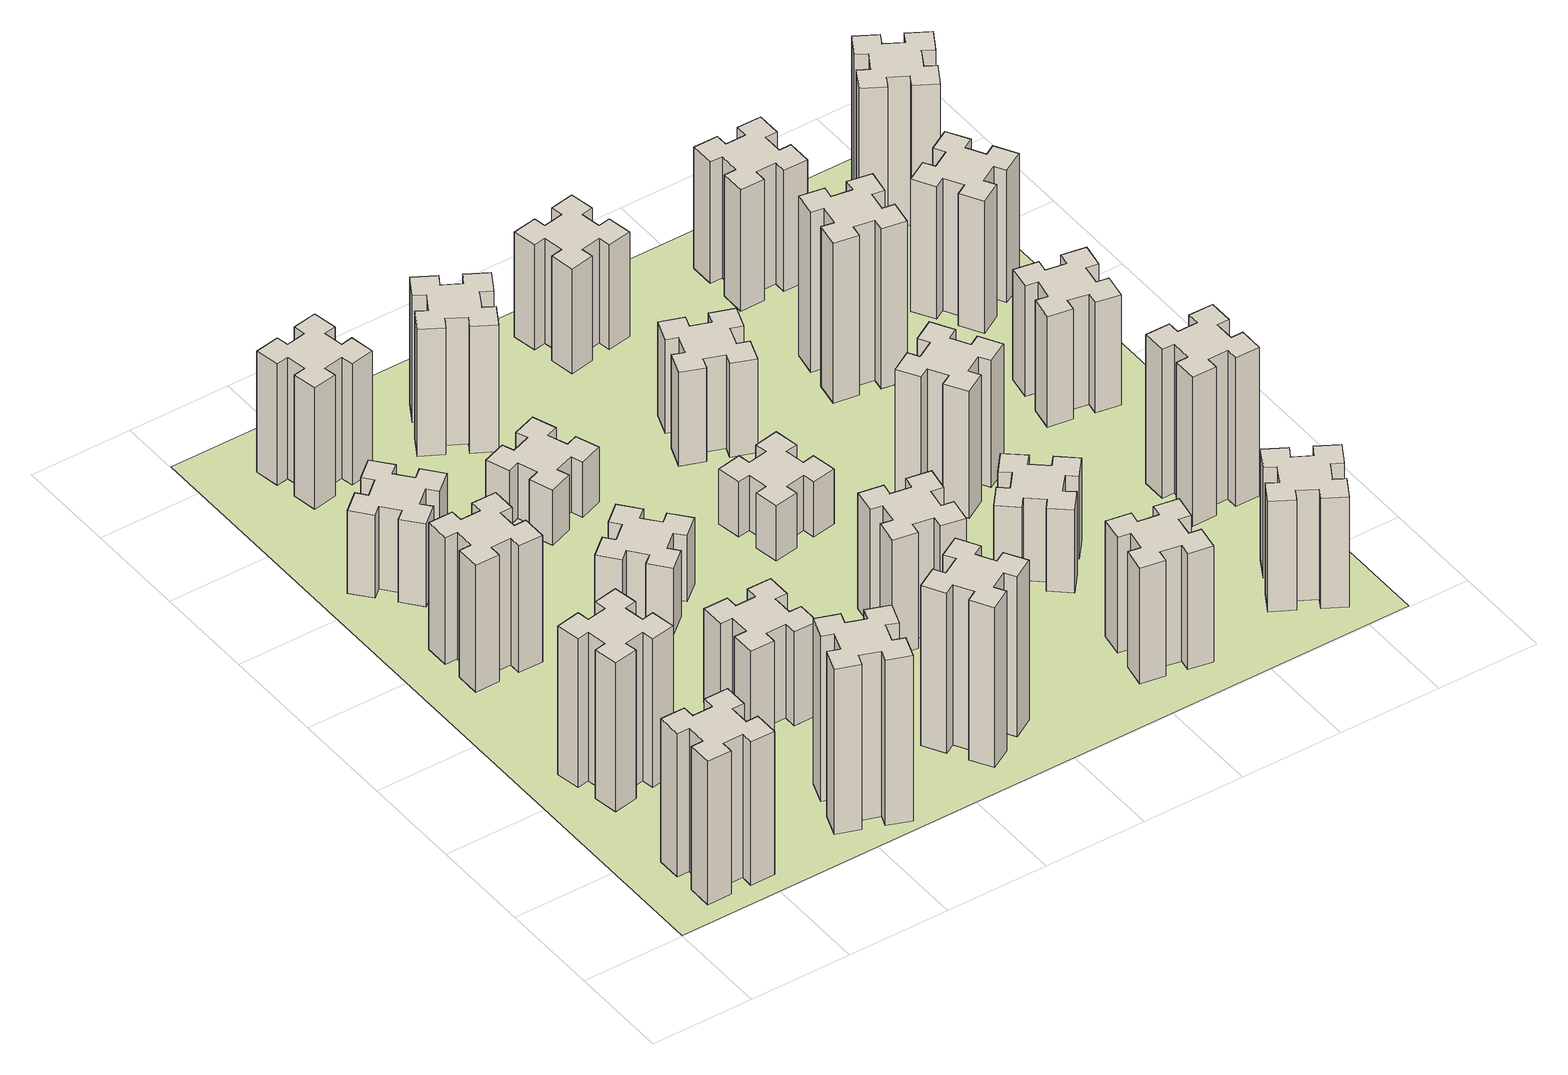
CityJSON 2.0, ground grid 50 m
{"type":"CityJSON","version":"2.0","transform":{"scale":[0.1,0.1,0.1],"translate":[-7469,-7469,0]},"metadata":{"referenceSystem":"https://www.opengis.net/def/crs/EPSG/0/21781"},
"CityObjects":{
"building1":{"type":"Building","attributes":{"class":"1000","function":"1000","usage":"1000","yearOfConstruction":2016,"roofType":"1000","measuredHeight":78,"storeysAboveGround":30,"storeysBelowGround":0},"geometry":[{"type":"Solid","lod":"1","boundaries":[[[[0,1,2,3,4,5,6,7,8,9,10,11,12,13,14,15,16,17,18,19]],[[17,16,20,21]],[[16,15,22,20]],[[15,14,23,22]],[[14,13,24,23]],[[13,12,25,24]],[[12,11,26,25]],[[11,10,27,26]],[[10,9,28,27]],[[9,8,29,28]],[[8,7,30,29]],[[7,6,31,30]],[[6,5,32,31]],[[5,4,33,32]],[[4,3,34,33]],[[3,2,35,34]],[[2,1,36,35]],[[1,0,37,36]],[[0,19,38,37]],[[19,18,39,38]],[[18,17,21,39]],[[24,25,26,27,28,29,30,31,32,33,34,35,36,37,38,39,21,20,22,23]]]]}]},
"building2":{"type":"Building","attributes":{"class":"1000","function":"1000","usage":"1000","yearOfConstruction":2016,"roofType":"1000","measuredHeight":81,"storeysAboveGround":30,"storeysBelowGround":0},"geometry":[{"type":"Solid","lod":"1","boundaries":[[[[40,41,42,43,44,45,46,47,48,49,50,51,52,53,54,55,56,57,58,59]],[[57,56,60,61]],[[56,55,62,60]],[[55,54,63,62]],[[54,53,64,63]],[[53,52,65,64]],[[52,51,66,65]],[[51,50,67,66]],[[50,49,68,67]],[[49,48,69,68]],[[48,47,70,69]],[[47,46,71,70]],[[46,45,72,71]],[[45,44,73,72]],[[44,43,74,73]],[[43,42,75,74]],[[42,41,76,75]],[[41,40,77,76]],[[40,59,78,77]],[[59,58,79,78]],[[58,57,61,79]],[[64,65,66,67,68,69,70,71,72,73,74,75,76,77,78,79,61,60,62,63]]]]}]},
"building3":{"type":"Building","attributes":{"class":"1000","function":"1000","usage":"1000","yearOfConstruction":2016,"roofType":"1000","measuredHeight":69,"storeysAboveGround":30,"storeysBelowGround":0},"geometry":[{"type":"Solid","lod":"1","boundaries":[[[[80,81,82,83,84,85,86,87,88,89,90,91,92,93,94,95,96,97,98,99]],[[97,96,100,101]],[[96,95,102,100]],[[95,94,103,102]],[[94,93,104,103]],[[93,92,105,104]],[[92,91,106,105]],[[91,90,107,106]],[[90,89,108,107]],[[89,88,109,108]],[[88,87,110,109]],[[87,86,111,110]],[[86,85,112,111]],[[85,84,113,112]],[[84,83,114,113]],[[83,82,115,114]],[[82,81,116,115]],[[81,80,117,116]],[[80,99,118,117]],[[99,98,119,118]],[[98,97,101,119]],[[104,105,106,107,108,109,110,111,112,113,114,115,116,117,118,119,101,100,102,103]]]]}]},
"building4":{"type":"Building","attributes":{"class":"1000","function":"1000","usage":"1000","yearOfConstruction":2016,"roofType":"1000","measuredHeight":45,"storeysAboveGround":30,"storeysBelowGround":0},"geometry":[{"type":"Solid","lod":"1","boundaries":[[[[120,121,122,123,124,125,126,127,128,129,130,131,132,133,134,135,136,137,138,139]],[[137,136,140,141]],[[136,135,142,140]],[[135,134,143,142]],[[134,133,144,143]],[[133,132,145,144]],[[132,131,146,145]],[[131,130,147,146]],[[130,129,148,147]],[[129,128,149,148]],[[128,127,150,149]],[[127,126,151,150]],[[126,125,152,151]],[[125,124,153,152]],[[124,123,154,153]],[[123,122,155,154]],[[122,121,156,155]],[[121,120,157,156]],[[120,139,158,157]],[[139,138,159,158]],[[138,137,141,159]],[[144,145,146,147,148,149,150,151,152,153,154,155,156,157,158,159,141,140,142,143]]]]}]},
"building5":{"type":"Building","attributes":{"class":"1000","function":"1000","usage":"1000","yearOfConstruction":2016,"roofType":"1000","measuredHeight":90,"storeysAboveGround":30,"storeysBelowGround":0},"geometry":[{"type":"Solid","lod":"1","boundaries":[[[[160,161,162,163,164,165,166,167,168,169,170,171,172,173,174,175,176,177,178,179]],[[177,176,180,181]],[[176,175,182,180]],[[175,174,183,182]],[[174,173,184,183]],[[173,172,185,184]],[[172,171,186,185]],[[171,170,187,186]],[[170,169,188,187]],[[169,168,189,188]],[[168,167,190,189]],[[167,166,191,190]],[[166,165,192,191]],[[165,164,193,192]],[[164,163,194,193]],[[163,162,195,194]],[[162,161,196,195]],[[161,160,197,196]],[[160,179,198,197]],[[179,178,199,198]],[[178,177,181,199]],[[184,185,186,187,188,189,190,191,192,193,194,195,196,197,198,199,181,180,182,183]]]]}]},
"building6":{"type":"Building","attributes":{"class":"1000","function":"1000","usage":"1000","yearOfConstruction":2016,"roofType":"1000","measuredHeight":51,"storeysAboveGround":30,"storeysBelowGround":0},"geometry":[{"type":"Solid","lod":"1","boundaries":[[[[200,201,202,203,204,205,206,207,208,209,210,211,212,213,214,215,216,217,218,219]],[[217,216,220,221]],[[216,215,222,220]],[[215,214,223,222]],[[214,213,224,223]],[[213,212,225,224]],[[212,211,226,225]],[[211,210,227,226]],[[210,209,228,227]],[[209,208,229,228]],[[208,207,230,229]],[[207,206,231,230]],[[206,205,232,231]],[[205,204,233,232]],[[204,203,234,233]],[[203,202,235,234]],[[202,201,236,235]],[[201,200,237,236]],[[200,219,238,237]],[[219,218,239,238]],[[218,217,221,239]],[[224,225,226,227,228,229,230,231,232,233,234,235,236,237,238,239,221,220,222,223]]]]}]},
"building7":{"type":"Building","attributes":{"class":"1000","function":"1000","usage":"1000","yearOfConstruction":2016,"roofType":"1000","measuredHeight":66,"storeysAboveGround":30,"storeysBelowGround":0},"geometry":[{"type":"Solid","lod":"1","boundaries":[[[[240,241,242,243,244,245,246,247,248,249,250,251,252,253,254,255,256,257,258,259]],[[257,256,260,261]],[[256,255,262,260]],[[255,254,263,262]],[[254,253,264,263]],[[253,252,265,264]],[[252,251,266,265]],[[251,250,267,266]],[[250,249,268,267]],[[249,248,269,268]],[[248,247,270,269]],[[247,246,271,270]],[[246,245,272,271]],[[245,244,273,272]],[[244,243,274,273]],[[243,242,275,274]],[[242,241,276,275]],[[241,240,277,276]],[[240,259,278,277]],[[259,258,279,278]],[[258,257,261,279]],[[264,265,266,267,268,269,270,271,272,273,274,275,276,277,278,279,261,260,262,263]]]]}]},
"building8":{"type":"Building","attributes":{"class":"1000","function":"1000","usage":"1000","yearOfConstruction":2016,"roofType":"1000","measuredHeight":36,"storeysAboveGround":30,"storeysBelowGround":0},"geometry":[{"type":"Solid","lod":"1","boundaries":[[[[280,281,282,283,284,285,286,287,288,289,290,291,292,293,294,295,296,297,298,299]],[[297,296,300,301]],[[296,295,302,300]],[[295,294,303,302]],[[294,293,304,303]],[[293,292,305,304]],[[292,291,306,305]],[[291,290,307,306]],[[290,289,308,307]],[[289,288,309,308]],[[288,287,310,309]],[[287,286,311,310]],[[286,285,312,311]],[[285,284,313,312]],[[284,283,314,313]],[[283,282,315,314]],[[282,281,316,315]],[[281,280,317,316]],[[280,299,318,317]],[[299,298,319,318]],[[298,297,301,319]],[[304,305,306,307,308,309,310,311,312,313,314,315,316,317,318,319,301,300,302,303]]]]}]},
"building9":{"type":"Building","attributes":{"class":"1000","function":"1000","usage":"1000","yearOfConstruction":2016,"roofType":"1000","measuredHeight":87,"storeysAboveGround":30,"storeysBelowGround":0},"geometry":[{"type":"Solid","lod":"1","boundaries":[[[[320,321,322,323,324,325,326,327,328,329,330,331,332,333,334,335,336,337,338,339]],[[337,336,340,341]],[[336,335,342,340]],[[335,334,343,342]],[[334,333,344,343]],[[333,332,345,344]],[[332,331,346,345]],[[331,330,347,346]],[[330,329,348,347]],[[329,328,349,348]],[[328,327,350,349]],[[327,326,351,350]],[[326,325,352,351]],[[325,324,353,352]],[[324,323,354,353]],[[323,322,355,354]],[[322,321,356,355]],[[321,320,357,356]],[[320,339,358,357]],[[339,338,359,358]],[[338,337,341,359]],[[344,345,346,347,348,349,350,351,352,353,354,355,356,357,358,359,341,340,342,343]]]]}]},
"building10":{"type":"Building","attributes":{"class":"1000","function":"1000","usage":"1000","yearOfConstruction":2016,"roofType":"1000","measuredHeight":30,"storeysAboveGround":30,"storeysBelowGround":0},"geometry":[{"type":"Solid","lod":"1","boundaries":[[[[360,361,362,363,364,365,366,367,368,369,370,371,372,373,374,375,376,377,378,379]],[[377,376,380,381]],[[376,375,382,380]],[[375,374,383,382]],[[374,373,384,383]],[[373,372,385,384]],[[372,371,386,385]],[[371,370,387,386]],[[370,369,388,387]],[[369,368,389,388]],[[368,367,390,389]],[[367,366,391,390]],[[366,365,392,391]],[[365,364,393,392]],[[364,363,394,393]],[[363,362,395,394]],[[362,361,396,395]],[[361,360,397,396]],[[360,379,398,397]],[[379,378,399,398]],[[378,377,381,399]],[[384,385,386,387,388,389,390,391,392,393,394,395,396,397,398,399,381,380,382,383]]]]}]},
"building11":{"type":"Building","attributes":{"class":"1000","function":"1000","usage":"1000","yearOfConstruction":2016,"roofType":"1000","measuredHeight":69,"storeysAboveGround":30,"storeysBelowGround":0},"geometry":[{"type":"Solid","lod":"1","boundaries":[[[[400,401,402,403,404,405,406,407,408,409,410,411,412,413,414,415,416,417,418,419]],[[417,416,420,421]],[[416,415,422,420]],[[415,414,423,422]],[[414,413,424,423]],[[413,412,425,424]],[[412,411,426,425]],[[411,410,427,426]],[[410,409,428,427]],[[409,408,429,428]],[[408,407,430,429]],[[407,406,431,430]],[[406,405,432,431]],[[405,404,433,432]],[[404,403,434,433]],[[403,402,435,434]],[[402,401,436,435]],[[401,400,437,436]],[[400,419,438,437]],[[419,418,439,438]],[[418,417,421,439]],[[424,425,426,427,428,429,430,431,432,433,434,435,436,437,438,439,421,420,422,423]]]]}]},
"building12":{"type":"Building","attributes":{"class":"1000","function":"1000","usage":"1000","yearOfConstruction":2016,"roofType":"1000","measuredHeight":63,"storeysAboveGround":30,"storeysBelowGround":0},"geometry":[{"type":"Solid","lod":"1","boundaries":[[[[440,441,442,443,444,445,446,447,448,449,450,451,452,453,454,455,456,457,458,459]],[[457,456,460,461]],[[456,455,462,460]],[[455,454,463,462]],[[454,453,464,463]],[[453,452,465,464]],[[452,451,466,465]],[[451,450,467,466]],[[450,449,468,467]],[[449,448,469,468]],[[448,447,470,469]],[[447,446,471,470]],[[446,445,472,471]],[[445,444,473,472]],[[444,443,474,473]],[[443,442,475,474]],[[442,441,476,475]],[[441,440,477,476]],[[440,459,478,477]],[[459,458,479,478]],[[458,457,461,479]],[[464,465,466,467,468,469,470,471,472,473,474,475,476,477,478,479,461,460,462,463]]]]}]},
"building13":{"type":"Building","attributes":{"class":"1000","function":"1000","usage":"1000","yearOfConstruction":2016,"roofType":"1000","measuredHeight":30,"storeysAboveGround":30,"storeysBelowGround":0},"geometry":[{"type":"Solid","lod":"1","boundaries":[[[[480,481,482,483,484,485,486,487,488,489,490,491,492,493,494,495,496,497,498,499]],[[497,496,500,501]],[[496,495,502,500]],[[495,494,503,502]],[[494,493,504,503]],[[493,492,505,504]],[[492,491,506,505]],[[491,490,507,506]],[[490,489,508,507]],[[489,488,509,508]],[[488,487,510,509]],[[487,486,511,510]],[[486,485,512,511]],[[485,484,513,512]],[[484,483,514,513]],[[483,482,515,514]],[[482,481,516,515]],[[481,480,517,516]],[[480,499,518,517]],[[499,498,519,518]],[[498,497,501,519]],[[504,505,506,507,508,509,510,511,512,513,514,515,516,517,518,519,501,500,502,503]]]]}]},
"building14":{"type":"Building","attributes":{"class":"1000","function":"1000","usage":"1000","yearOfConstruction":2016,"roofType":"1000","measuredHeight":51,"storeysAboveGround":30,"storeysBelowGround":0},"geometry":[{"type":"Solid","lod":"1","boundaries":[[[[520,521,522,523,524,525,526,527,528,529,530,531,532,533,534,535,536,537,538,539]],[[537,536,540,541]],[[536,535,542,540]],[[535,534,543,542]],[[534,533,544,543]],[[533,532,545,544]],[[532,531,546,545]],[[531,530,547,546]],[[530,529,548,547]],[[529,528,549,548]],[[528,527,550,549]],[[527,526,551,550]],[[526,525,552,551]],[[525,524,553,552]],[[524,523,554,553]],[[523,522,555,554]],[[522,521,556,555]],[[521,520,557,556]],[[520,539,558,557]],[[539,538,559,558]],[[538,537,541,559]],[[544,545,546,547,548,549,550,551,552,553,554,555,556,557,558,559,541,540,542,543]]]]}]},
"building15":{"type":"Building","attributes":{"class":"1000","function":"1000","usage":"1000","yearOfConstruction":2016,"roofType":"1000","measuredHeight":63,"storeysAboveGround":30,"storeysBelowGround":0},"geometry":[{"type":"Solid","lod":"1","boundaries":[[[[560,561,562,563,564,565,566,567,568,569,570,571,572,573,574,575,576,577,578,579]],[[577,576,580,581]],[[576,575,582,580]],[[575,574,583,582]],[[574,573,584,583]],[[573,572,585,584]],[[572,571,586,585]],[[571,570,587,586]],[[570,569,588,587]],[[569,568,589,588]],[[568,567,590,589]],[[567,566,591,590]],[[566,565,592,591]],[[565,564,593,592]],[[564,563,594,593]],[[563,562,595,594]],[[562,561,596,595]],[[561,560,597,596]],[[560,579,598,597]],[[579,578,599,598]],[[578,577,581,599]],[[584,585,586,587,588,589,590,591,592,593,594,595,596,597,598,599,581,580,582,583]]]]}]},
"building16":{"type":"Building","attributes":{"class":"1000","function":"1000","usage":"1000","yearOfConstruction":2016,"roofType":"1000","measuredHeight":57,"storeysAboveGround":30,"storeysBelowGround":0},"geometry":[{"type":"Solid","lod":"1","boundaries":[[[[600,601,602,603,604,605,606,607,608,609,610,611,612,613,614,615,616,617,618,619]],[[617,616,620,621]],[[616,615,622,620]],[[615,614,623,622]],[[614,613,624,623]],[[613,612,625,624]],[[612,611,626,625]],[[611,610,627,626]],[[610,609,628,627]],[[609,608,629,628]],[[608,607,630,629]],[[607,606,631,630]],[[606,605,632,631]],[[605,604,633,632]],[[604,603,634,633]],[[603,602,635,634]],[[602,601,636,635]],[[601,600,637,636]],[[600,619,638,637]],[[619,618,639,638]],[[618,617,621,639]],[[624,625,626,627,628,629,630,631,632,633,634,635,636,637,638,639,621,620,622,623]]]]}]},
"building17":{"type":"Building","attributes":{"class":"1000","function":"1000","usage":"1000","yearOfConstruction":2016,"roofType":"1000","measuredHeight":45,"storeysAboveGround":30,"storeysBelowGround":0},"geometry":[{"type":"Solid","lod":"1","boundaries":[[[[640,641,642,643,644,645,646,647,648,649,650,651,652,653,654,655,656,657,658,659]],[[657,656,660,661]],[[656,655,662,660]],[[655,654,663,662]],[[654,653,664,663]],[[653,652,665,664]],[[652,651,666,665]],[[651,650,667,666]],[[650,649,668,667]],[[649,648,669,668]],[[648,647,670,669]],[[647,646,671,670]],[[646,645,672,671]],[[645,644,673,672]],[[644,643,674,673]],[[643,642,675,674]],[[642,641,676,675]],[[641,640,677,676]],[[640,659,678,677]],[[659,658,679,678]],[[658,657,661,679]],[[664,665,666,667,668,669,670,671,672,673,674,675,676,677,678,679,661,660,662,663]]]]}]},
"building18":{"type":"Building","attributes":{"class":"1000","function":"1000","usage":"1000","yearOfConstruction":2016,"roofType":"1000","measuredHeight":69,"storeysAboveGround":30,"storeysBelowGround":0},"geometry":[{"type":"Solid","lod":"1","boundaries":[[[[680,681,682,683,684,685,686,687,688,689,690,691,692,693,694,695,696,697,698,699]],[[697,696,700,701]],[[696,695,702,700]],[[695,694,703,702]],[[694,693,704,703]],[[693,692,705,704]],[[692,691,706,705]],[[691,690,707,706]],[[690,689,708,707]],[[689,688,709,708]],[[688,687,710,709]],[[687,686,711,710]],[[686,685,712,711]],[[685,684,713,712]],[[684,683,714,713]],[[683,682,715,714]],[[682,681,716,715]],[[681,680,717,716]],[[680,699,718,717]],[[699,698,719,718]],[[698,697,701,719]],[[704,705,706,707,708,709,710,711,712,713,714,715,716,717,718,719,701,700,702,703]]]]}]},
"building19":{"type":"Building","attributes":{"class":"1000","function":"1000","usage":"1000","yearOfConstruction":2016,"roofType":"1000","measuredHeight":87,"storeysAboveGround":30,"storeysBelowGround":0},"geometry":[{"type":"Solid","lod":"1","boundaries":[[[[720,721,722,723,724,725,726,727,728,729,730,731,732,733,734,735,736,737,738,739]],[[737,736,740,741]],[[736,735,742,740]],[[735,734,743,742]],[[734,733,744,743]],[[733,732,745,744]],[[732,731,746,745]],[[731,730,747,746]],[[730,729,748,747]],[[729,728,749,748]],[[728,727,750,749]],[[727,726,751,750]],[[726,725,752,751]],[[725,724,753,752]],[[724,723,754,753]],[[723,722,755,754]],[[722,721,756,755]],[[721,720,757,756]],[[720,739,758,757]],[[739,738,759,758]],[[738,737,741,759]],[[744,745,746,747,748,749,750,751,752,753,754,755,756,757,758,759,741,740,742,743]]]]}]},
"building20":{"type":"Building","attributes":{"class":"1000","function":"1000","usage":"1000","yearOfConstruction":2016,"roofType":"1000","measuredHeight":60,"storeysAboveGround":30,"storeysBelowGround":0},"geometry":[{"type":"Solid","lod":"1","boundaries":[[[[760,761,762,763,764,765,766,767,768,769,770,771,772,773,774,775,776,777,778,779]],[[777,776,780,781]],[[776,775,782,780]],[[775,774,783,782]],[[774,773,784,783]],[[773,772,785,784]],[[772,771,786,785]],[[771,770,787,786]],[[770,769,788,787]],[[769,768,789,788]],[[768,767,790,789]],[[767,766,791,790]],[[766,765,792,791]],[[765,764,793,792]],[[764,763,794,793]],[[763,762,795,794]],[[762,761,796,795]],[[761,760,797,796]],[[760,779,798,797]],[[779,778,799,798]],[[778,777,781,799]],[[784,785,786,787,788,789,790,791,792,793,794,795,796,797,798,799,781,780,782,783]]]]}]},
"building21":{"type":"Building","attributes":{"class":"1000","function":"1000","usage":"1000","yearOfConstruction":2016,"roofType":"1000","measuredHeight":66,"storeysAboveGround":30,"storeysBelowGround":0},"geometry":[{"type":"Solid","lod":"1","boundaries":[[[[800,801,802,803,804,805,806,807,808,809,810,811,812,813,814,815,816,817,818,819]],[[817,816,820,821]],[[816,815,822,820]],[[815,814,823,822]],[[814,813,824,823]],[[813,812,825,824]],[[812,811,826,825]],[[811,810,827,826]],[[810,809,828,827]],[[809,808,829,828]],[[808,807,830,829]],[[807,806,831,830]],[[806,805,832,831]],[[805,804,833,832]],[[804,803,834,833]],[[803,802,835,834]],[[802,801,836,835]],[[801,800,837,836]],[[800,819,838,837]],[[819,818,839,838]],[[818,817,821,839]],[[824,825,826,827,828,829,830,831,832,833,834,835,836,837,838,839,821,820,822,823]]]]}]},
"building22":{"type":"Building","attributes":{"class":"1000","function":"1000","usage":"1000","yearOfConstruction":2016,"roofType":"1000","measuredHeight":81,"storeysAboveGround":30,"storeysBelowGround":0},"geometry":[{"type":"Solid","lod":"1","boundaries":[[[[840,841,842,843,844,845,846,847,848,849,850,851,852,853,854,855,856,857,858,859]],[[857,856,860,861]],[[856,855,862,860]],[[855,854,863,862]],[[854,853,864,863]],[[853,852,865,864]],[[852,851,866,865]],[[851,850,867,866]],[[850,849,868,867]],[[849,848,869,868]],[[848,847,870,869]],[[847,846,871,870]],[[846,845,872,871]],[[845,844,873,872]],[[844,843,874,873]],[[843,842,875,874]],[[842,841,876,875]],[[841,840,877,876]],[[840,859,878,877]],[[859,858,879,878]],[[858,857,861,879]],[[864,865,866,867,868,869,870,871,872,873,874,875,876,877,878,879,861,860,862,863]]]]}]},
"building23":{"type":"Building","attributes":{"class":"1000","function":"1000","usage":"1000","yearOfConstruction":2016,"roofType":"1000","measuredHeight":60,"storeysAboveGround":30,"storeysBelowGround":0},"geometry":[{"type":"Solid","lod":"1","boundaries":[[[[880,881,882,883,884,885,886,887,888,889,890,891,892,893,894,895,896,897,898,899]],[[897,896,900,901]],[[896,895,902,900]],[[895,894,903,902]],[[894,893,904,903]],[[893,892,905,904]],[[892,891,906,905]],[[891,890,907,906]],[[890,889,908,907]],[[889,888,909,908]],[[888,887,910,909]],[[887,886,911,910]],[[886,885,912,911]],[[885,884,913,912]],[[884,883,914,913]],[[883,882,915,914]],[[882,881,916,915]],[[881,880,917,916]],[[880,899,918,917]],[[899,898,919,918]],[[898,897,901,919]],[[904,905,906,907,908,909,910,911,912,913,914,915,916,917,918,919,901,900,902,903]]]]}]},
"building24":{"type":"Building","attributes":{"class":"1000","function":"1000","usage":"1000","yearOfConstruction":2016,"roofType":"1000","measuredHeight":72,"storeysAboveGround":30,"storeysBelowGround":0},"geometry":[{"type":"Solid","lod":"1","boundaries":[[[[920,921,922,923,924,925,926,927,928,929,930,931,932,933,934,935,936,937,938,939]],[[937,936,940,941]],[[936,935,942,940]],[[935,934,943,942]],[[934,933,944,943]],[[933,932,945,944]],[[932,931,946,945]],[[931,930,947,946]],[[930,929,948,947]],[[929,928,949,948]],[[928,927,950,949]],[[927,926,951,950]],[[926,925,952,951]],[[925,924,953,952]],[[924,923,954,953]],[[923,922,955,954]],[[922,921,956,955]],[[921,920,957,956]],[[920,939,958,957]],[[939,938,959,958]],[[938,937,941,959]],[[944,945,946,947,948,949,950,951,952,953,954,955,956,957,958,959,941,940,942,943]]]]}]},
"building25":{"type":"Building","attributes":{"class":"1000","function":"1000","usage":"1000","yearOfConstruction":2016,"roofType":"1000","measuredHeight":81,"storeysAboveGround":30,"storeysBelowGround":0},"geometry":[{"type":"Solid","lod":"1","boundaries":[[[[960,961,962,963,964,965,966,967,968,969,970,971,972,973,974,975,976,977,978,979]],[[977,976,980,981]],[[976,975,982,980]],[[975,974,983,982]],[[974,973,984,983]],[[973,972,985,984]],[[972,971,986,985]],[[971,970,987,986]],[[970,969,988,987]],[[969,968,989,988]],[[968,967,990,989]],[[967,966,991,990]],[[966,965,992,991]],[[965,964,993,992]],[[964,963,994,993]],[[963,962,995,994]],[[962,961,996,995]],[[961,960,997,996]],[[960,979,998,997]],[[979,978,999,998]],[[978,977,981,999]],[[984,985,986,987,988,989,990,991,992,993,994,995,996,997,998,999,981,980,982,983]]]]}]},
"landuse1":{"type":"LandUse","attributes":{"name":"plot1","function":"1010"},"geometry":[{"type":"MultiSurface","lod":"1","boundaries":[[[1000,1001,1002,1003]]]}]}
},
"vertices":[
[265,325,0],[265,225,0],[205,225,0],[205,105,0],[325,105,0],[325,165,0],[425,165,0],[425,105,0],[545,105,0],[545,225,0],[485,225,0],[485,325,0],[545,325,0],[545,445,0],[425,445,0],[425,385,0],[325,385,0],[325,445,0],[205,445,0],[205,325,0],[325,385,780],[325,445,780],[425,385,780],[425,445,780],[545,445,780],[545,325,780],[485,325,780],[485,225,780],[545,225,780],[545,105,780],[425,105,780],[425,165,780],[325,165,780],[325,105,780],[205,105,780],[205,225,780],[265,225,780],[265,325,780],[205,325,780],[205,445,780],
[405,1132,0],[307,1115,0],[297,1174,0],[178,1153,0],[199,1035,0],[258,1045,0],[276,947,0],[217,937,0],[237,818,0],[356,839,0],[345,898,0],[444,916,0],[454,857,0],[572,877,0],[551,996,0],[492,985,0],[475,1084,0],[534,1094,0],[513,1212,0],[395,1191,0],[475,1084,810],[534,1094,810],[492,985,810],[551,996,810],[572,877,810],[454,857,810],[444,916,810],[345,898,810],[356,839,810],[237,818,810],[217,937,810],[276,947,810],[258,1045,810],[199,1035,810],[178,1153,810],[297,1174,810],[307,1115,810],[405,1132,810],[395,1191,810],[513,1212,810],
[425,2065,0],[325,2065,0],[325,2125,0],[205,2125,0],[205,2005,0],[265,2005,0],[265,1905,0],[205,1905,0],[205,1785,0],[325,1785,0],[325,1845,0],[425,1845,0],[425,1785,0],[545,1785,0],[545,1905,0],[485,1905,0],[485,2005,0],[545,2005,0],[545,2125,0],[425,2125,0],[485,2005,690],[545,2005,690],[485,1905,690],[545,1905,690],[545,1785,690],[425,1785,690],[425,1845,690],[325,1845,690],[325,1785,690],[205,1785,690],[205,1905,690],[265,1905,690],[265,2005,690],[205,2005,690],[205,2125,690],[325,2125,690],[325,2065,690],[425,2065,690],[425,2125,690],[545,2125,690],
[492,2628,0],[427,2704,0],[473,2743,0],[396,2835,0],[304,2758,0],[343,2712,0],[266,2647,0],[228,2693,0],[136,2616,0],[213,2524,0],[259,2563,0],[323,2486,0],[277,2448,0],[354,2356,0],[446,2433,0],[408,2479,0],[484,2543,0],[523,2497,0],[615,2574,0],[538,2666,0],[484,2543,450],[523,2497,450],[408,2479,450],[446,2433,450],[354,2356,450],[277,2448,450],[323,2486,450],[259,2563,450],[213,2524,450],[136,2616,450],[228,2693,450],[266,2647,450],[343,2712,450],[304,2758,450],[396,2835,450],[473,2743,450],[427,2704,450],[492,2628,450],[538,2666,450],[615,2574,450],
[1029,360,0],[995,266,0],[939,287,0],[897,174,0],[1010,133,0],[1031,189,0],[1125,155,0],[1104,99,0],[1217,57,0],[1258,170,0],[1202,191,0],[1236,285,0],[1292,264,0],[1333,377,0],[1220,418,0],[1200,362,0],[1106,396,0],[1127,452,0],[1014,493,0],[973,380,0],[1106,396,900],[1127,452,900],[1200,362,900],[1220,418,900],[1333,377,900],[1292,264,900],[1236,285,900],[1202,191,900],[1258,170,900],[1217,57,900],[1104,99,900],[1125,155,900],[1031,189,900],[1010,133,900],[897,174,900],[939,287,900],[995,266,900],[1029,360,900],[973,380,900],[1014,493,900],
[1165,1125,0],[1065,1125,0],[1065,1185,0],[945,1185,0],[945,1065,0],[1005,1065,0],[1005,965,0],[945,965,0],[945,845,0],[1065,845,0],[1065,905,0],[1165,905,0],[1165,845,0],[1285,845,0],[1285,965,0],[1225,965,0],[1225,1065,0],[1285,1065,0],[1285,1185,0],[1165,1185,0],[1225,1065,510],[1285,1065,510],[1225,965,510],[1285,965,510],[1285,845,510],[1165,845,510],[1165,905,510],[1065,905,510],[1065,845,510],[945,845,510],[945,965,510],[1005,965,510],[1005,1065,510],[945,1065,510],[945,1185,510],[1065,1185,510],[1065,1125,510],[1165,1125,510],[1165,1185,510],[1285,1185,510],
[592,3305,0],[575,3404,0],[634,3414,0],[613,3532,0],[495,3511,0],[505,3452,0],[407,3435,0],[397,3494,0],[278,3473,0],[299,3355,0],[358,3365,0],[376,3267,0],[317,3257,0],[337,3138,0],[456,3159,0],[445,3218,0],[544,3236,0],[554,3177,0],[672,3197,0],[651,3316,0],[544,3236,660],[554,3177,660],[445,3218,660],[456,3159,660],[337,3138,660],[317,3257,660],[376,3267,660],[358,3365,660],[299,3355,660],[278,3473,660],[397,3494,660],[407,3435,660],[505,3452,660],[495,3511,660],[613,3532,660],[634,3414,660],[575,3404,660],[592,3305,660],[651,3316,660],[672,3197,660],
[1083,1972,0],[1006,1907,0],[968,1953,0],[876,1876,0],[953,1784,0],[999,1823,0],[1063,1746,0],[1017,1708,0],[1094,1616,0],[1186,1693,0],[1148,1739,0],[1224,1803,0],[1263,1757,0],[1355,1834,0],[1278,1926,0],[1232,1888,0],[1167,1964,0],[1213,2003,0],[1136,2095,0],[1044,2018,0],[1167,1964,360],[1213,2003,360],[1232,1888,360],[1278,1926,360],[1355,1834,360],[1263,1757,360],[1224,1803,360],[1148,1739,360],[1186,1693,360],[1094,1616,360],[1017,1708,360],[1063,1746,360],[999,1823,360],[953,1784,360],[876,1876,360],[968,1953,360],[1006,1907,360],[1083,1972,360],[1044,2018,360],[1136,2095,360],
[1744,496,0],[1657,446,0],[1627,498,0],[1523,438,0],[1583,334,0],[1635,364,0],[1685,277,0],[1633,247,0],[1693,143,0],[1797,203,0],[1767,255,0],[1854,305,0],[1884,253,0],[1988,313,0],[1928,417,0],[1876,387,0],[1826,474,0],[1878,504,0],[1818,608,0],[1714,548,0],[1826,474,870],[1878,504,870],[1876,387,870],[1928,417,870],[1988,313,870],[1884,253,870],[1854,305,870],[1767,255,870],[1797,203,870],[1693,143,870],[1633,247,870],[1685,277,870],[1635,364,870],[1583,334,870],[1523,438,870],[1627,498,870],[1657,446,870],[1744,496,870],[1714,548,870],[1818,608,870],
[1106,2475,0],[1200,2509,0],[1220,2453,0],[1333,2494,0],[1292,2607,0],[1236,2586,0],[1202,2680,0],[1258,2700,0],[1217,2813,0],[1104,2772,0],[1125,2716,0],[1031,2682,0],[1010,2738,0],[897,2697,0],[939,2584,0],[995,2605,0],[1029,2511,0],[973,2490,0],[1014,2377,0],[1127,2419,0],[1029,2511,300],[973,2490,300],[995,2605,300],[939,2584,300],[897,2697,300],[1010,2738,300],[1031,2682,300],[1125,2716,300],[1104,2772,300],[1217,2813,300],[1258,2700,300],[1202,2680,300],[1236,2586,300],[1292,2607,300],[1333,2494,300],[1220,2453,300],[1200,2509,300],[1106,2475,300],[1127,2419,300],[1014,2377,300],
[1186,3137,0],[1236,3224,0],[1288,3194,0],[1348,3298,0],[1244,3358,0],[1214,3306,0],[1127,3356,0],[1157,3408,0],[1053,3468,0],[993,3364,0],[1045,3334,0],[995,3247,0],[943,3277,0],[883,3173,0],[987,3113,0],[1017,3165,0],[1104,3115,0],[1074,3063,0],[1178,3003,0],[1238,3107,0],[1104,3115,690],[1074,3063,690],[1017,3165,690],[987,3113,690],[883,3173,690],[943,3277,690],[995,3247,690],[1045,3334,690],[993,3364,690],[1053,3468,690],[1157,3408,690],[1127,3356,690],[1214,3306,690],[1244,3358,690],[1348,3298,690],[1288,3194,690],[1236,3224,690],[1186,3137,690],[1238,3107,690],[1178,3003,690],
[2055,1047,0],[2072,1145,0],[2131,1135,0],[2152,1253,0],[2034,1274,0],[2024,1215,0],[1925,1232,0],[1936,1291,0],[1817,1312,0],[1797,1194,0],[1856,1184,0],[1838,1085,0],[1779,1096,0],[1758,977,0],[1877,957,0],[1887,1016,0],[1985,998,0],[1975,939,0],[2093,918,0],[2114,1037,0],[1985,998,630],[1975,939,630],[1887,1016,630],[1877,957,630],[1758,977,630],[1779,1096,630],[1838,1085,630],[1856,1184,630],[1797,1194,630],[1817,1312,630],[1936,1291,630],[1925,1232,630],[2024,1215,630],[2034,1274,630],[2152,1253,630],[2131,1135,630],[2072,1145,630],[2055,1047,630],[2114,1037,630],[2093,918,630],
[1972,1925,0],[1955,2024,0],[2014,2034,0],[1993,2152,0],[1875,2131,0],[1885,2072,0],[1787,2055,0],[1777,2114,0],[1658,2093,0],[1679,1975,0],[1738,1985,0],[1756,1887,0],[1697,1877,0],[1717,1758,0],[1836,1779,0],[1825,1838,0],[1924,1856,0],[1934,1797,0],[2052,1817,0],[2031,1936,0],[1924,1856,300],[1934,1797,300],[1825,1838,300],[1836,1779,300],[1717,1758,300],[1697,1877,300],[1756,1887,300],[1738,1985,300],[1679,1975,300],[1658,2093,300],[1777,2114,300],[1787,2055,300],[1885,2072,300],[1875,2131,300],[1993,2152,300],[2014,2034,300],[1955,2024,300],[1972,1925,300],[2031,1936,300],[2052,1817,300],
[2040,2682,0],[1946,2716,0],[1967,2772,0],[1854,2813,0],[1813,2700,0],[1869,2680,0],[1835,2586,0],[1779,2607,0],[1737,2494,0],[1850,2453,0],[1871,2509,0],[1965,2475,0],[1944,2419,0],[2057,2377,0],[2098,2490,0],[2042,2511,0],[2076,2605,0],[2132,2584,0],[2173,2697,0],[2060,2738,0],[2076,2605,510],[2132,2584,510],[2042,2511,510],[2098,2490,510],[2057,2377,510],[1944,2419,510],[1965,2475,510],[1871,2509,510],[1850,2453,510],[1737,2494,510],[1779,2607,510],[1835,2586,510],[1869,2680,510],[1813,2700,510],[1854,2813,510],[1967,2772,510],[1946,2716,510],[2040,2682,510],[2060,2738,510],[2173,2697,510],
[2764,475,0],[2665,492,0],[2676,551,0],[2557,572,0],[2537,454,0],[2596,444,0],[2578,345,0],[2519,356,0],[2498,237,0],[2617,217,0],[2627,276,0],[2725,258,0],[2715,199,0],[2833,178,0],[2854,297,0],[2795,307,0],[2812,405,0],[2871,395,0],[2892,513,0],[2774,534,0],[2812,405,630],[2871,395,630],[2795,307,630],[2854,297,630],[2833,178,630],[2715,199,630],[2725,258,630],[2627,276,630],[2617,217,630],[2498,237,630],[2519,356,630],[2578,345,630],[2596,444,630],[2537,454,630],[2557,572,630],[2676,551,630],[2665,492,630],[2764,475,630],[2774,534,630],[2892,513,630],
[1738,3465,0],[1756,3367,0],[1697,3357,0],[1717,3238,0],[1836,3259,0],[1825,3318,0],[1924,3336,0],[1934,3277,0],[2052,3297,0],[2031,3416,0],[1972,3405,0],[1955,3504,0],[2014,3514,0],[1993,3632,0],[1875,3611,0],[1885,3552,0],[1787,3535,0],[1777,3594,0],[1658,3573,0],[1679,3455,0],[1787,3535,570],[1777,3594,570],[1885,3552,570],[1875,3611,570],[1993,3632,570],[2014,3514,570],[1955,3504,570],[1972,3405,570],[2031,3416,570],[2052,3297,570],[1934,3277,570],[1924,3336,570],[1825,3318,570],[1836,3259,570],[1717,3238,570],[1697,3357,570],[1756,3367,570],[1738,3465,570],[1679,3455,570],[1658,3573,570],
[2647,1006,0],[2712,1083,0],[2758,1044,0],[2835,1136,0],[2743,1213,0],[2704,1167,0],[2628,1232,0],[2666,1278,0],[2574,1355,0],[2497,1263,0],[2543,1224,0],[2479,1148,0],[2433,1186,0],[2356,1094,0],[2448,1017,0],[2486,1063,0],[2563,999,0],[2524,953,0],[2616,876,0],[2693,968,0],[2563,999,450],[2524,953,450],[2486,1063,450],[2448,1017,450],[2356,1094,450],[2433,1186,450],[2479,1148,450],[2543,1224,450],[2497,1263,450],[2574,1355,450],[2666,1278,450],[2628,1232,450],[2704,1167,450],[2743,1213,450],[2835,1136,450],[2758,1044,450],[2712,1083,450],[2647,1006,450],[2693,968,450],[2616,876,450],
[2475,1744,0],[2525,1657,0],[2473,1627,0],[2533,1523,0],[2637,1583,0],[2607,1635,0],[2694,1685,0],[2724,1633,0],[2828,1693,0],[2768,1797,0],[2716,1767,0],[2666,1854,0],[2718,1884,0],[2658,1988,0],[2554,1928,0],[2584,1876,0],[2497,1826,0],[2467,1878,0],[2363,1818,0],[2423,1714,0],[2497,1826,690],[2467,1878,690],[2584,1876,690],[2554,1928,690],[2658,1988,690],[2718,1884,690],[2666,1854,690],[2716,1767,690],[2768,1797,690],[2828,1693,690],[2724,1633,690],[2694,1685,690],[2607,1635,690],[2637,1583,690],[2533,1523,690],[2473,1627,690],[2525,1657,690],[2475,1744,690],[2423,1714,690],[2363,1818,690],
[2627,2496,0],[2725,2478,0],[2715,2419,0],[2833,2398,0],[2854,2517,0],[2795,2527,0],[2812,2625,0],[2871,2615,0],[2892,2733,0],[2774,2754,0],[2764,2695,0],[2665,2712,0],[2676,2771,0],[2557,2792,0],[2537,2674,0],[2596,2664,0],[2578,2565,0],[2519,2576,0],[2498,2457,0],[2617,2437,0],[2578,2565,870],[2519,2576,870],[2596,2664,870],[2537,2674,870],[2557,2792,870],[2676,2771,870],[2665,2712,870],[2764,2695,870],[2774,2754,870],[2892,2733,870],[2871,2615,870],[2812,2625,870],[2795,2527,870],[2854,2517,870],[2833,2398,870],[2715,2419,870],[2725,2478,870],[2627,2496,870],[2617,2437,870],[2498,2457,870],
[3365,474,0],[3315,387,0],[3263,417,0],[3203,313,0],[3307,253,0],[3337,305,0],[3424,255,0],[3394,203,0],[3498,143,0],[3558,247,0],[3506,277,0],[3556,364,0],[3608,334,0],[3668,438,0],[3564,498,0],[3534,446,0],[3447,496,0],[3477,548,0],[3373,608,0],[3313,504,0],[3447,496,600],[3477,548,600],[3534,446,600],[3564,498,600],[3668,438,600],[3608,334,600],[3556,364,600],[3506,277,600],[3558,247,600],[3498,143,600],[3394,203,600],[3424,255,600],[3337,305,600],[3307,253,600],[3203,313,600],[3263,417,600],[3315,387,600],[3365,474,600],[3313,504,600],[3373,608,600],
[2805,3285,0],[2805,3385,0],[2865,3385,0],[2865,3505,0],[2745,3505,0],[2745,3445,0],[2645,3445,0],[2645,3505,0],[2525,3505,0],[2525,3385,0],[2585,3385,0],[2585,3285,0],[2525,3285,0],[2525,3165,0],[2645,3165,0],[2645,3225,0],[2745,3225,0],[2745,3165,0],[2865,3165,0],[2865,3285,0],[2745,3225,660],[2745,3165,660],[2645,3225,660],[2645,3165,660],[2525,3165,660],[2525,3285,660],[2585,3285,660],[2585,3385,660],[2525,3385,660],[2525,3505,660],[2645,3505,660],[2645,3445,660],[2745,3445,660],[2745,3505,660],[2865,3505,660],[2865,3385,660],[2805,3385,660],[2805,3285,660],[2865,3285,660],[2865,3165,660],
[3325,1165,0],[3325,1065,0],[3265,1065,0],[3265,945,0],[3385,945,0],[3385,1005,0],[3485,1005,0],[3485,945,0],[3605,945,0],[3605,1065,0],[3545,1065,0],[3545,1165,0],[3605,1165,0],[3605,1285,0],[3485,1285,0],[3485,1225,0],[3385,1225,0],[3385,1285,0],[3265,1285,0],[3265,1165,0],[3385,1225,810],[3385,1285,810],[3485,1225,810],[3485,1285,810],[3605,1285,810],[3605,1165,810],[3545,1165,810],[3545,1065,810],[3605,1065,810],[3605,945,810],[3485,945,810],[3485,1005,810],[3385,1005,810],[3385,945,810],[3265,945,810],[3265,1065,810],[3325,1065,810],[3325,1165,810],[3265,1165,810],[3265,1285,810],
[3267,1856,0],[3365,1838,0],[3355,1779,0],[3473,1758,0],[3494,1877,0],[3435,1887,0],[3452,1985,0],[3511,1975,0],[3532,2093,0],[3414,2114,0],[3404,2055,0],[3305,2072,0],[3316,2131,0],[3197,2152,0],[3177,2034,0],[3236,2024,0],[3218,1925,0],[3159,1936,0],[3138,1817,0],[3257,1797,0],[3218,1925,600],[3159,1936,600],[3236,2024,600],[3177,2034,600],[3197,2152,600],[3316,2131,600],[3305,2072,600],[3404,2055,600],[3414,2114,600],[3532,2093,600],[3511,1975,600],[3452,1985,600],[3435,1887,600],[3494,1877,600],[3473,1758,600],[3355,1779,600],[3365,1838,600],[3267,1856,600],[3257,1797,600],[3138,1817,600],
[3456,2707,0],[3406,2794,0],[3458,2824,0],[3398,2928,0],[3294,2868,0],[3324,2816,0],[3237,2766,0],[3207,2818,0],[3103,2758,0],[3163,2654,0],[3215,2684,0],[3265,2597,0],[3213,2567,0],[3273,2463,0],[3377,2523,0],[3347,2575,0],[3434,2625,0],[3464,2573,0],[3568,2633,0],[3508,2737,0],[3434,2625,720],[3464,2573,720],[3347,2575,720],[3377,2523,720],[3273,2463,720],[3213,2567,720],[3265,2597,720],[3215,2684,720],[3163,2654,720],[3103,2758,720],[3207,2818,720],[3237,2766,720],[3324,2816,720],[3294,2868,720],[3398,2928,720],[3458,2824,720],[3406,2794,720],[3456,2707,720],[3508,2737,720],[3568,2633,720],
[3337,3265,0],[3424,3215,0],[3394,3163,0],[3498,3103,0],[3558,3207,0],[3506,3237,0],[3556,3324,0],[3608,3294,0],[3668,3398,0],[3564,3458,0],[3534,3406,0],[3447,3456,0],[3477,3508,0],[3373,3568,0],[3313,3464,0],[3365,3434,0],[3315,3347,0],[3263,3377,0],[3203,3273,0],[3307,3213,0],[3315,3347,810],[3263,3377,810],[3365,3434,810],[3313,3464,810],[3373,3568,810],[3477,3508,810],[3447,3456,810],[3534,3406,810],[3564,3458,810],[3668,3398,810],[3608,3294,810],[3556,3324,810],[3506,3237,810],[3558,3207,810],[3498,3103,810],[3394,3163,810],[3424,3215,810],[3337,3265,810],[3307,3213,810],[3203,3273,810],
[5,3705,0],[3705,3705,0],[3705,5,0],[5,5,0]
]}
